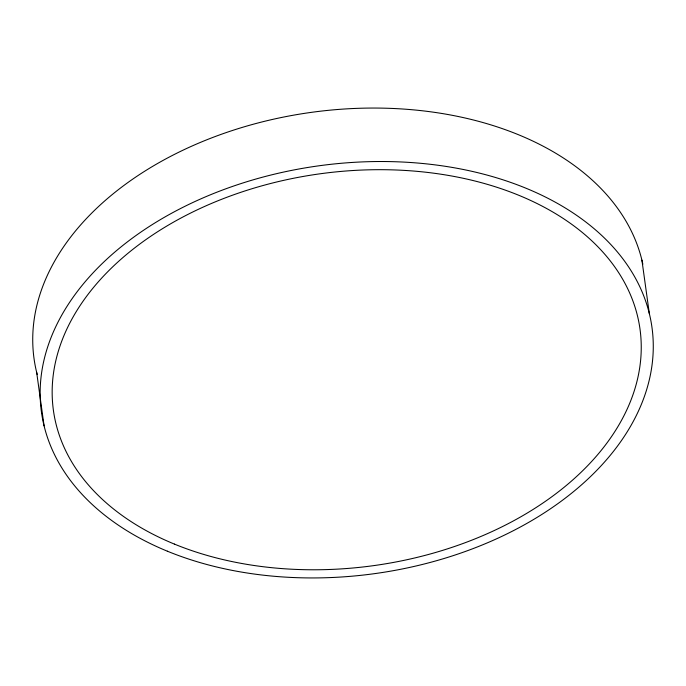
<?xml version="1.0" encoding="UTF-8"?>
<svg xmlns="http://www.w3.org/2000/svg" width="686" height="686" viewBox="0 0 686 686"><rect width="100%" height="100%" fill="white"/><g stroke="black" fill="none" stroke-linecap="round" stroke-linejoin="round"><path stroke-width="1.03" d="M641.916 260.148L649.333 313.605M36.667 372.395L44.084 425.852M37.173 374.393A308.177 205.809 -7.9 0 1 291.876 115.471A308.177 205.809 -7.9 0 1 642.851 264.239M167.358 551.192A308.177 205.809 -7.9 0 0 651.7 367.413A308.177 205.809 -7.9 0 0 221.072 190.579A308.177 205.809 -7.9 0 0 167.358 551.192M174.39 544.084A296.095 197.739 -7.9 0 0 639.738 367.499A296.095 197.739 -7.9 0 0 225.994 197.611A296.095 197.739 -7.9 0 0 174.39 544.084"/></g></svg>
